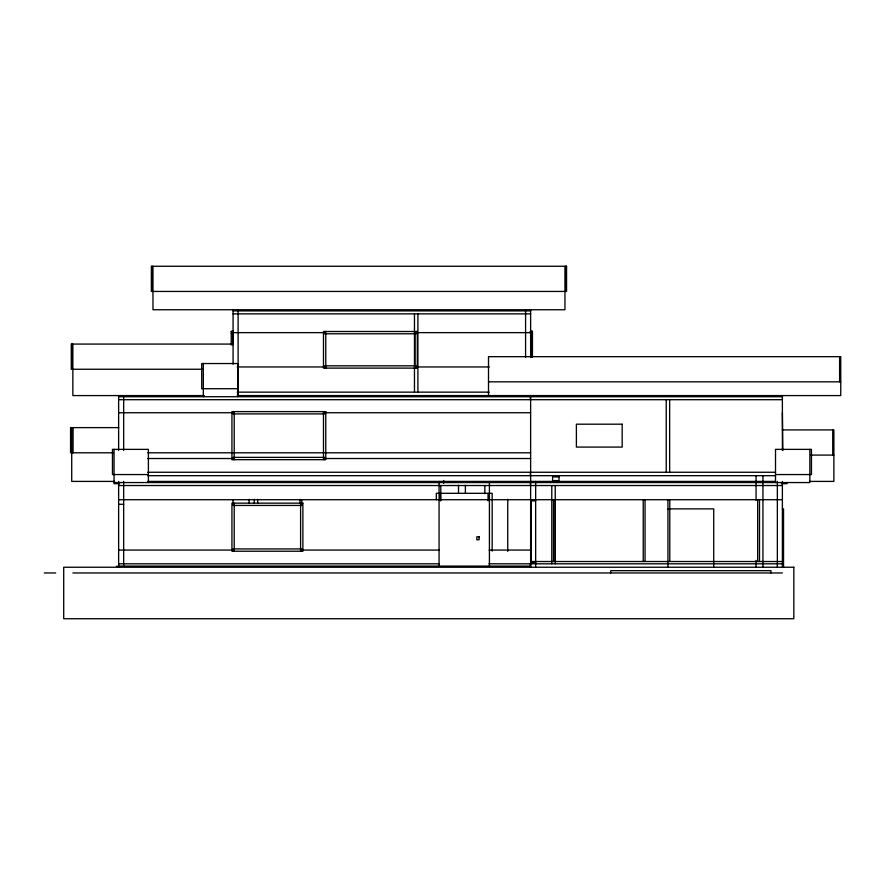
<?xml version="1.0" encoding="UTF-8"?>
<svg xmlns="http://www.w3.org/2000/svg" width="885" height="885" viewBox="0 0 885 885"><rect width="100%" height="100%" fill="white"/><g stroke="black" fill="none" stroke-linecap="round" stroke-linejoin="round"><path stroke-width="1.33" d="M233.076 310.889L530.624 310.889M233.076 313.865L530.624 313.865M233.386 331.267L231.239 331.267L231.239 345.062M530.314 331.267L532.449 331.267L532.449 357.263M231.239 331.499L233.386 331.499M530.314 331.499L532.449 331.499M324.629 332.638L232.622 332.638L232.622 344.995M417.554 332.638L531.077 332.638L531.077 357.352M231.239 333.092L233.386 333.092M530.314 333.092L532.449 333.092M233.076 344.077L71.254 344.077L71.254 369.255L202.687 369.255M237.18 366.965L324.629 366.965M417.554 366.965L489.294 366.965M488.509 381.844L840.75 381.844M237.656 388.714L201.714 388.714L201.714 363.536L237.656 363.536L237.656 396.723M237.213 392.144L489.294 392.144M204.346 395.584L72.858 395.584L72.858 344.077M237.213 395.584L840.75 395.584L840.75 356.666L488.509 356.666L488.509 395.584M118.634 396.723L782.384 396.723M118.634 399.699L782.384 399.699M118.634 412.742L232.003 412.742M324.629 412.742L530.624 412.742M782.384 412.742L782.849 450.443M118.712 427.621L70.568 427.621L70.568 452.799L113.18 452.799M782.384 429.911L833.88 429.911L833.88 481.407L809.487 481.407M147.74 452.799L530.624 452.799M810.848 455.089L833.88 455.089M147.596 458.519L232.003 458.519M324.629 458.519L530.624 458.519M147.651 472.258L775.503 472.258M148.392 474.548L112.461 474.548L112.461 449.37L148.392 449.37L148.392 482.557M775.514 474.548L811.456 474.548L811.456 449.37L775.514 449.37L775.514 482.557M147.651 475.688L775.503 475.688M114.563 481.407L71.718 481.407L71.718 427.621M147.64 481.407L775.503 481.407M546.178 481.816L552.594 481.816M114.054 482.557L809.852 482.557L809.852 449.37M119.586 483.697L114.054 483.697L114.054 449.37M781.433 483.697L786.964 483.697L786.964 482.557M118.634 485.533L782.384 485.533M118.634 499.715L782.384 499.715M530.624 500.866L535.657 500.866M118.634 504.295L123.668 504.295M667.943 508.875L713.719 508.875L713.719 567.241M782.384 508.875L783.535 508.875L783.535 567.241M118.634 550.072L232.003 550.072M301.741 550.072L439.369 550.072M489.139 550.072L530.624 550.072M530.624 561.521L782.384 561.521M530.624 562.661L535.657 562.661M118.634 563.811L439.192 563.811M488.94 563.811L782.384 563.811M118.634 566.09L530.624 566.09M116.344 566.323L118.634 566.323M44.25 572.96L55.689 572.96M72.858 572.96L782.384 572.96M839.611 356.666L839.611 381.844M832.741 429.911L832.741 455.089M782.384 395.584L782.384 450.443M782.384 481.407L782.384 567.241M777.351 481.407L777.351 567.241M770.946 572.96L770.946 570.67L610.727 570.67L610.727 572.96M762.936 475.688L762.936 567.241M759.496 499.715L759.496 561.521M757.671 499.715L757.671 561.521M756.067 475.688L756.067 500.279M756.067 560.404L756.067 567.241M669.779 499.715L669.779 561.521M669.657 399.699L669.657 472.258M667.943 499.715L667.943 567.241M666.228 399.699L666.228 472.258M645.054 499.715L645.054 561.521M643.229 499.715L643.229 561.521M566.09 266.263L566.09 291.442M564.951 266.263L564.951 309.75L152.972 309.75L152.972 266.263M555.337 499.715L555.337 561.521M555.227 485.533L555.227 563.811M553.501 499.715L553.501 561.521M551.786 485.533L551.786 563.811M535.657 481.407L535.657 567.241M531.077 500.866L531.077 564.53M530.624 309.75L530.624 357.352M530.624 395.584L530.624 475.688M530.624 475.964L530.624 567.241M530.392 396.723L530.392 399.699M530.392 472.258L530.392 475.688M530.392 482.557L530.392 485.533M530.392 563.811L530.392 567.241M525.579 309.75L525.579 357.352M507.736 499.262L507.736 551.443M492.171 551.134L492.171 493.31L436.316 493.31L436.316 499.715M489.416 481.407L489.416 566.09M488.044 493.996L488.044 500.799M484.847 485.533L484.847 493.764M465.388 485.257L465.388 493.454M458.519 485.257L458.519 493.454M443.639 480.489L443.639 483.243M440.785 485.533L440.785 500.633M440.442 493.31L440.442 500.799M439.071 481.407L439.071 566.09M417.897 313.865L417.897 392.144M416.182 331.499L416.182 333.778L324.629 333.778L324.629 331.499M416.182 368.116L416.182 365.826L324.629 365.826L324.629 368.116M415.032 331.499L415.032 368.116M414.468 313.865L414.468 392.144M325.769 331.499L325.769 368.116M324.629 411.602L324.629 413.892L233.076 413.892L233.076 411.602M324.629 459.669L324.629 457.379L233.076 457.379L233.076 459.669M323.479 411.602L323.479 459.669M301.741 499.715L301.741 505.446L233.076 505.446L233.076 499.715M301.741 551.222L301.741 548.932L233.076 548.932L233.076 551.222M300.59 503.156L300.59 551.222M300.026 499.262L300.026 503.377M257.679 499.262L257.679 503.377M254.249 499.262L254.249 503.377M249.094 499.262L249.094 503.377M238.109 309.75L238.109 395.584M234.215 411.602L234.215 459.669M234.215 503.156L234.215 551.222M233.076 309.75L233.076 364.222M203.318 363.536L203.318 396.723M151.822 266.263L151.822 291.442M123.668 395.584L123.668 450.443M123.668 481.407L123.668 566.09M118.634 395.584L118.634 450.443M118.634 481.407L118.634 567.241M73.09 427.621L73.09 452.799M71.718 344.077L71.718 369.255M566.555 266.263L151.368 266.263L151.368 291.442L566.555 291.442L566.555 266.263M417.322 331.499L323.479 331.499L323.479 368.116L417.322 368.116L417.322 331.499M325.769 411.602L231.936 411.602L231.936 459.669L325.769 459.669L325.769 411.602M622.166 424.192L576.389 424.192L576.389 447.08L622.166 447.08L622.166 424.192M558.999 476.915L552.594 476.915L552.594 480.588L558.999 480.588L558.999 476.915M302.88 503.156L231.936 503.156L231.936 551.222L302.88 551.222L302.88 503.156M479.117 536.797L476.827 536.797L476.827 539.773L479.117 539.773L479.117 536.797M793.834 567.241L63.709 567.241L63.709 618.737L793.834 618.737L793.834 567.241"/></g></svg>
